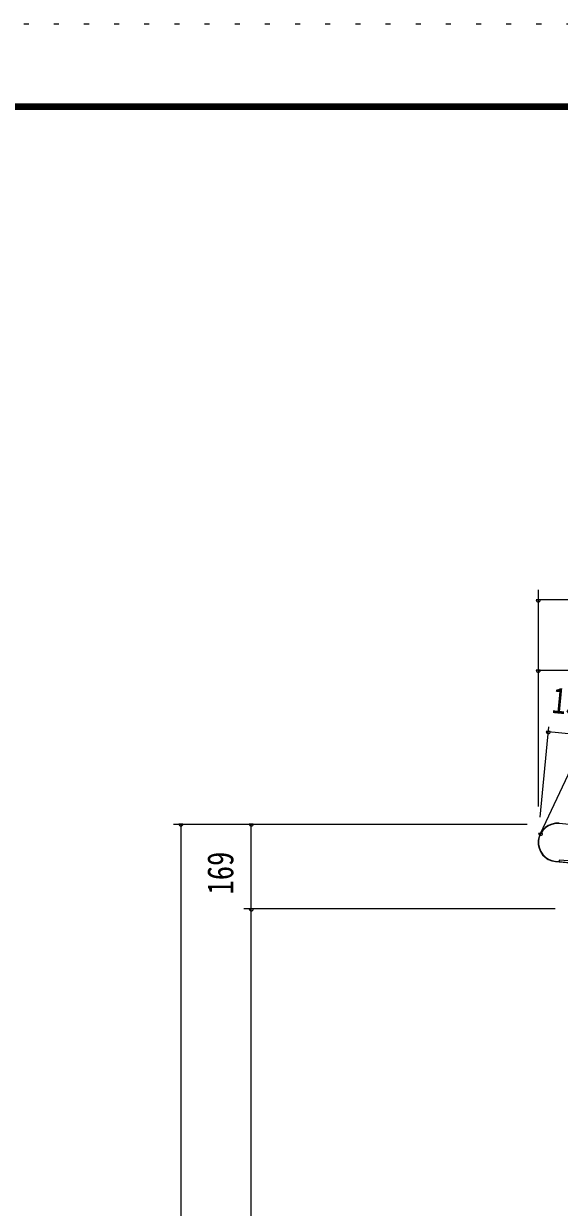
# Model space of a CAD drawing. Units: millimetres, scale not verified. Extents: x -31502 to 31507, y -14700 to 14700.
# Drawn here: x 10717 to 14447, y 6454 to 14700 of the extents above; entities that cross this region are included whole.
import ezdxf
from ezdxf.enums import TextEntityAlignment as Align

# ---------------------------------------------------------------- set-up
doc = ezdxf.new("R2010")
doc.units = ezdxf.units.MM
doc.header["$LTSCALE"] = 70
doc.linetypes.add('USER4', pattern=[3, 0.5, -2.5])
for name, color, linetype, lineweight in [('0-6_2-02BOLD', 7, 'Continuous', 18), ('0-A_2-52DIM', 3, 'Continuous', 18), ('0-C_F-F1PAPER', 5, 'Continuous', 18), ('0-D_F-E_J_ADD', 5, 'USER4', 18)]:
    doc.layers.add(name, color=color, linetype=linetype, lineweight=lineweight)
doc.styles.add('ＭＳ ゴシック', font='')
doc.styles.get('ＭＳ ゴシック').set_extended_font_data('MS Gothic')

msp = doc.modelspace()

# ---------------------------------------------------------------- linework, layer by layer
at = {"layer": '0-6_2-02BOLD'}
for p, q in [((19940.36, 8598.56), (14447.31, 9127.48)), ((14579.25, 8847.2), (14421.78, 8862.35)), ((14421.95, 8864.1), (14579.42, 8848.93))]:
    msp.add_line(p, q, dxfattribs=at)
msp.add_lwpolyline([(14510.61, 8867.33), (14446.42, 8873.51), (14445.34, 8862.35), (14509.54, 8856.18)], dxfattribs=at)
for radius in [134.05, 132.3]:
    msp.add_arc((14434.63, 8995.78), radius, 84.49997, 264.49997, dxfattribs=at)
at = {"layer": '0-A_2-52DIM'}
for p, q in [((14300.68, 10755.45), (14300.68, 9245.24)), ((14314.68, 10685.45), (14286.68, 10685.45)), ((28363.66, 10685.45), (14300.68, 10685.45)), ((14314.68, 10195.45), (14286.68, 10195.45)), ((14300.68, 10195.45), (28363.66, 10195.45)), ((14313.49, 9172.78), (14374, 9801.26)), ((14384.79, 9767.92), (14356.79, 9767.92)), ((14370.79, 9767.92), (19878.81, 9237.56)), ((11759.68, 9124.4), (14223.8, 9124.4)), ((11826.18, 9124.4), (11798.18, 9124.4)), ((11812.18, 9124.4), (11812.18, -1470.1)), ((12316.18, 9124.4), (12288.18, 9124.4)), ((12302.18, -917.1), (12302.18, 9124.4)), ((14331.41, 9058.64), (14303.41, 9058.64)), ((14419.53, 8532.9), (12249.68, 8532.9)), ((12316.18, 8532.9), (12288.18, 8532.9))]:
    msp.add_line(p, q, dxfattribs=at)
msp.add_lwpolyline([(14317.41, 9058.64), (15452.17, 11465.9), (19092.17, 11465.9)], dxfattribs=at)
for centre in [(14300.68, 10685.45), (14300.68, 10195.45), (14370.79, 9767.92), (11812.18, 9124.4), (12302.18, 9124.4), (14317.41, 9058.64), (12302.18, 8532.9)]:
    msp.add_arc(centre, 14, 180, 0, dxfattribs=at)
at = {"layer": '0-C_F-F1PAPER'}
for points in [[(30807.29, -14000), (30807.29, 14140), (-9372.71, 14140), (-9372.71, -14000)], [(30803.79, -13996.5), (30803.79, 14136.5), (-9369.21, 14136.5), (-9369.21, -13996.5)], [(30800.29, -13993), (-9365.71, -13993), (-9365.71, 14133), (30800.29, 14133)], [(30796.79, -13989.5), (30796.79, 14129.5), (-9362.21, 14129.5), (-9362.21, -13989.5)], [(30793.29, -13986), (-9358.71, -13986), (-9358.71, 14126), (30793.29, 14126)], [(30789.79, -13982.5), (30789.79, 14122.5), (-9355.21, 14122.5), (-9355.21, -13982.5)], [(30786.29, -13979), (-9351.71, -13979), (-9351.71, 14119), (30786.29, 14119)], [(30782.79, -13975.5), (30782.79, 14115.5), (-9348.21, 14115.5), (-9348.21, -13975.5)], [(30779.29, -13972), (30779.29, 14112), (-9344.71, 14112), (-9344.71, -13972)], [(30775.79, -13968.5), (30775.79, 14108.5), (-9341.21, 14108.5), (-9341.21, -13968.5)], [(30772.29, -13965), (-9337.71, -13965), (-9337.71, 14105), (30772.29, 14105)]]:
    msp.add_lwpolyline(points, close=True, dxfattribs=at)
at = {"layer": '0-D_F-E_J_ADD'}
msp.add_lwpolyline([(31507.29, -14700), (-10072.71, -14700), (-10072.71, 14700), (31507.29, 14700)], close=True, dxfattribs=at)

# ---------------------------------------------------------------- texts
at = {"layer": '0-A_2-52DIM', "color": 7, "style": 'ＭＳ ゴシック', "width": 0.8}
for s, rotation, p in [('130', 354.5, (14384.3, 9844.34)), ('169', 90, (12232.18, 8633.95))]:
    msp.add_text(s, height=182.3, rotation=rotation, dxfattribs=at).set_placement(p, align=Align.BOTTOM_LEFT)

doc.saveas('drawing.dxf')
